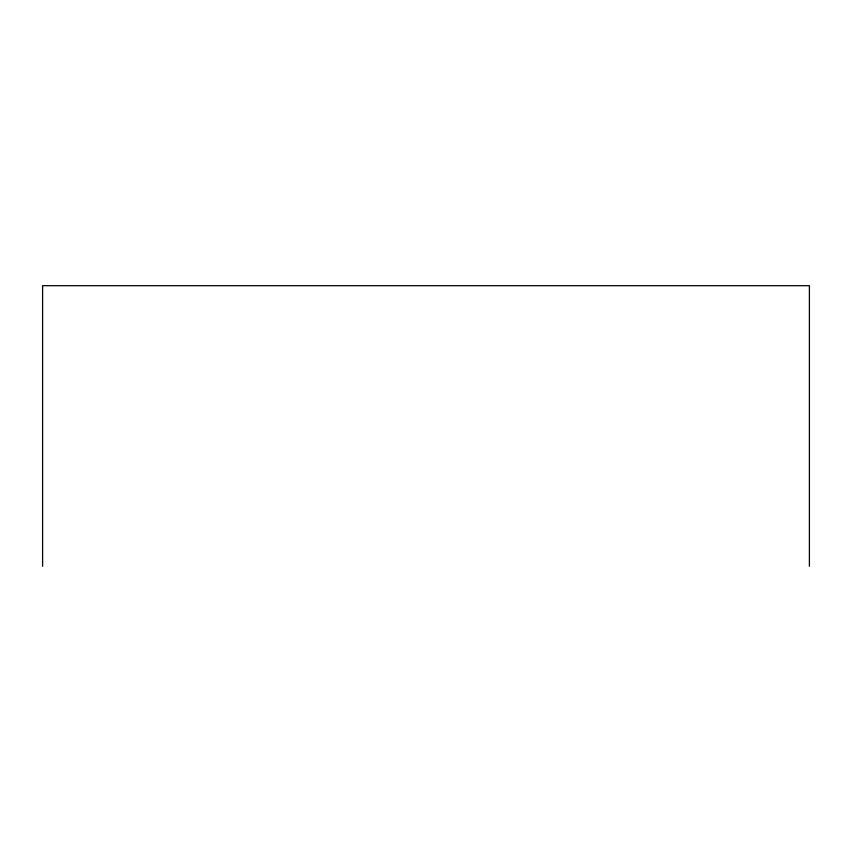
<?xml version="1.0" encoding="UTF-8"?>
<svg xmlns="http://www.w3.org/2000/svg" width="852" height="852" viewBox="0 0 852 852"><rect width="100%" height="100%" fill="white"/><g stroke="black" fill="none" stroke-linecap="round" stroke-linejoin="round"><path stroke-width="1.28" d="M809.4 566.314L809.4 285.686L42.6 285.686L42.6 566.314"/></g></svg>
